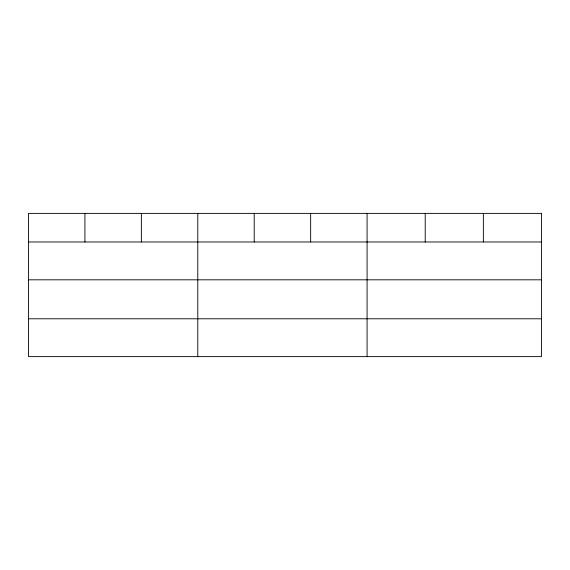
<?xml version="1.0" encoding="UTF-8"?>
<svg xmlns="http://www.w3.org/2000/svg" width="570" height="570" viewBox="0 0 570 570"><rect width="100%" height="100%" fill="white"/><g stroke="black" fill="none" stroke-linecap="round" stroke-linejoin="round"><path stroke-width="0.85" d="M28.5 241.979L541.5 241.979M28.5 279.813L541.5 279.813M28.5 318.787L541.5 318.787M483.36 213.38L483.36 241.979M425.22 213.38L425.22 241.979M367.08 213.38L367.08 356.62M310.65 213.38L310.65 241.979M254.22 213.38L254.22 241.979M197.79 213.38L197.79 356.62M141.36 213.38L141.36 241.979M84.93 213.38L84.93 241.979M541.5 213.38L28.5 213.38L28.5 356.62L541.5 356.62L541.5 213.38"/></g></svg>
